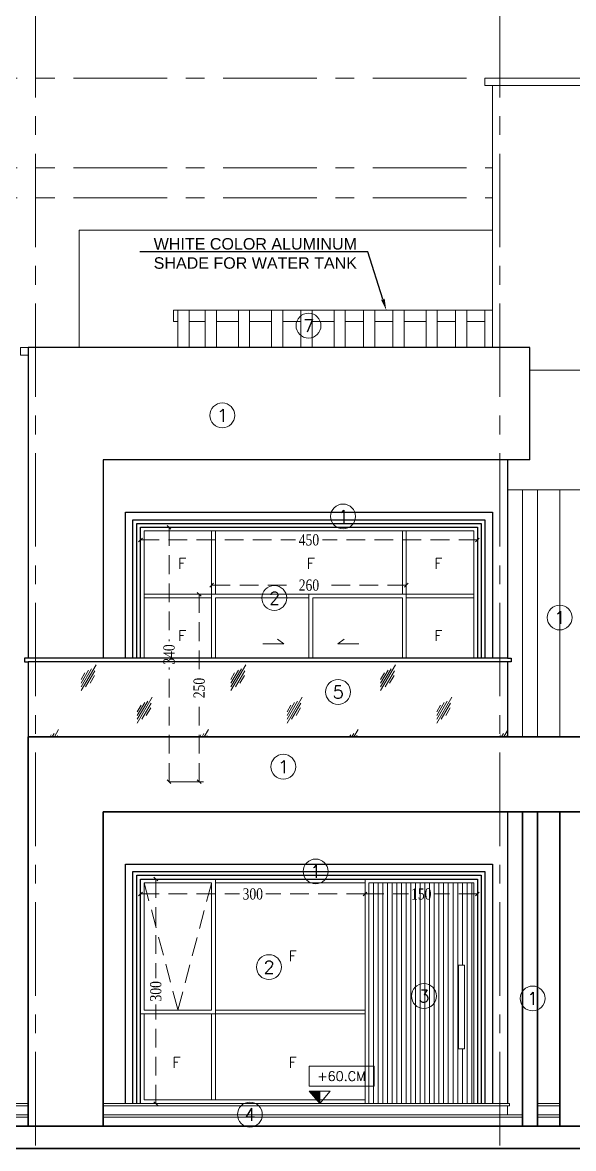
# Model space of a CAD drawing. Header units: inches. Extents: x -114 to 635, y -137 to 57.
# Drawn here: x 292.12 to 299.48, y 13.87 to 28.92 of the extents above; entities that cross this region are included whole.
import ezdxf
from ezdxf import colors
from ezdxf.entities.mleader import LeaderData, LeaderLine
from ezdxf.enums import TextEntityAlignment as Align
from ezdxf.math import Vec2, Vec3
from ezdxf.xclip import XClip

# ---------------------------------------------------------------- set-up
doc = ezdxf.new("R2010")
doc.units = ezdxf.units.IN
doc.header["$MEASUREMENT"] = 0
doc.header["$XCLIPFRAME"] = 2
doc.header["$PDMODE"] = 98
for name, pattern in [('CENTER', [2, 1.25, -0.25, 0.25, -0.25]), ('CENTERX2', [4, 2.5, -0.5, 0.5, -0.5]), ('DASHED2', [0.375, 0.25, -0.125])]:
    doc.linetypes.add(name, pattern=pattern)
doc.layers.get('0').update_dxf_attribs({"lineweight": 5})
doc.layers.get('Defpoints').update_dxf_attribs({"lineweight": 5})
for name, color, linetype, lineweight in [('A-ELEV DOOR', 30, 'Continuous', 9), ('A-FIN TAG', 1, 'Continuous', 9), ('A-LEVEL TEXT', 3, 'Continuous', 5), ('A-text', 111, 'Continuous', 5), ('DETAILS DIMENSION', 15, 'Continuous', 5), ('dim', 1, 'Continuous', 9), ('ELEVATION 00', 7, 'Continuous', 30), ('ELEVATION 01', 4, 'Continuous', 25), ('ELEVATION 02', 3, 'Continuous', 18), ('ELEVATION WINDOW', 5, 'Continuous', 5), ('ELEVATION05', 15, 'Continuous', 9), ('HATCH', 15, 'Continuous', 0), ('LEVEL SYMBOL', 8, 'Continuous', 5), ('LEVELS', 251, 'Continuous', 5), ('STAIR', 1, 'Continuous', 5)]:
    doc.layers.add(name, color=color, linetype=linetype, lineweight=lineweight)
doc.layers.add('AXIES', color=7, linetype='CENTER', lineweight=0, true_color=0x949596)
doc.styles.add('COMP', font='complex_.ttf')
doc.styles.add('ROMANS', font='romans.shx', dxfattribs={"width": 0.7})
doc.styles.add('ST', font='times.ttf', dxfattribs={"width": 0.8})
doc.styles.get("Standard").update_dxf_attribs({"font": 'arial.ttf'})
doc.styles.add('TEXTN', font='arial.ttf', dxfattribs={"height": 0.2})
doc.styles.add('TEXTS', font='arial.ttf', dxfattribs={"width": 0.8})
doc.dimstyles.new('RASH PLAN', dxfattribs={"dimtxt": 0.15, "dimasz": 0.05, "dimexe": 0, "dimexo": 0.1, "dimgap": 0.05, "dimtad": 0, "dimdec": 0, "dimlfac": 100, "dimzin": 0, "dimdsep": 46, "dimtxsty": 'ST', "dimblk": 'OBLIQUE', "dimcen": 0.09, "dimclrd": 200, "dimclre": 6, "dimclrt": 1, "dimadec": 0, "dimazin": 0, "dimtfac": 1, "dimtdec": 0, "dimtmove": 1, "dimatfit": 3, "dimldrblk": 'OBLIQUE', "dimfxl": 0, "dimtolj": 1, "dimtzin": 0, "dimlwd": -1, "dimlwe": -1, "dimarcsym": 0})

# ---------------------------------------------------------------- blocks, each defined once
blk = doc.blocks.new('_Oblique')
at = {"color": 0, "lineweight": -2}
blk.add_line((-0.5, -0.5), (0.5, 0.5), dxfattribs=at)
blk = doc.blocks.new('*D829')
at = {"layer": 'Defpoints', "color": 0, "transparency": 16777216}
for p in [(293.695, 17.474), (293.9, 17.474), (293.695, 14.474)]:
    blk.add_point(p, dxfattribs=at)
at = {"layer": 'dim', "color": 6, "transparency": 16777216}
for p, q in [((293.795, 17.474), (293.9, 17.474)), ((293.795, 14.474), (293.9, 14.474))]:
    blk.add_line(p, q, dxfattribs=at)
at = {"layer": 'dim', "color": 200, "linetype": 'DASHED2', "transparency": 16777216}
for p, q in [((293.9, 17.474), (293.9, 16.15)), ((293.9, 14.474), (293.9, 15.798))]:
    blk.add_line(p, q, dxfattribs=at)
at = {"layer": 'dim', "color": 200, "transparency": 16777216, "xscale": 0.05, "yscale": 0.05, "zscale": 0.05}
for p, rotation in [((293.9, 17.474), 90), ((293.9, 14.474), 270)]:
    blk.add_blockref('_Oblique', p, dxfattribs=dict(at, rotation=rotation))
at = {"layer": 'dim', "color": 1, "transparency": 16777216, "insert": (293.9, 15.974), "char_height": 0.15, "attachment_point": 5, "rotation": 90, "style": 'ST'}
blk.add_mtext('\\A1;300', dxfattribs=at)
blk = doc.blocks.new('*D830')
at = {"layer": 'Defpoints', "color": 0, "transparency": 16777216}
for p in [(293.695, 17.474), (296.695, 17.474), (296.695, 17.274)]:
    blk.add_point(p, dxfattribs=at)
at = {"layer": 'dim', "color": 6, "transparency": 16777216}
for p, q in [((293.695, 17.374), (293.695, 17.274)), ((296.695, 17.374), (296.695, 17.274))]:
    blk.add_line(p, q, dxfattribs=at)
at = {"layer": 'dim', "color": 200, "linetype": 'DASHED2', "transparency": 16777216}
for p, q in [((293.695, 17.274), (295.019, 17.274)), ((296.695, 17.274), (295.371, 17.274))]:
    blk.add_line(p, q, dxfattribs=at)
at = {"layer": 'dim', "color": 200, "transparency": 16777216, "xscale": 0.05, "yscale": 0.05, "zscale": 0.05, "rotation": 180}
blk.add_blockref('_Oblique', (293.695, 17.274), dxfattribs=at)
at = {"layer": 'dim', "color": 200, "transparency": 16777216, "xscale": 0.05, "yscale": 0.05, "zscale": 0.05}
blk.add_blockref('_Oblique', (296.695, 17.274), dxfattribs=at)
at = {"layer": 'dim', "color": 1, "transparency": 16777216, "insert": (295.195, 17.274), "char_height": 0.15, "attachment_point": 5, "style": 'ST'}
blk.add_mtext('\\A1;300', dxfattribs=at)
blk = doc.blocks.new('*D831')
at = {"layer": 'Defpoints', "color": 0, "transparency": 16777216}
for p in [(296.695, 17.474), (298.195, 17.474), (298.195, 17.274)]:
    blk.add_point(p, dxfattribs=at)
at = {"layer": 'dim', "color": 6, "transparency": 16777216}
for p, q in [((296.695, 17.374), (296.695, 17.274)), ((298.195, 17.374), (298.195, 17.274))]:
    blk.add_line(p, q, dxfattribs=at)
at = {"layer": 'dim', "color": 200, "linetype": 'DASHED2', "transparency": 16777216}
for p, q in [((296.695, 17.274), (297.276, 17.274)), ((298.195, 17.274), (297.615, 17.274))]:
    blk.add_line(p, q, dxfattribs=at)
at = {"layer": 'dim', "color": 200, "transparency": 16777216, "xscale": 0.05, "yscale": 0.05, "zscale": 0.05, "rotation": 180}
blk.add_blockref('_Oblique', (296.695, 17.274), dxfattribs=at)
at = {"layer": 'dim', "color": 200, "transparency": 16777216, "xscale": 0.05, "yscale": 0.05, "zscale": 0.05}
blk.add_blockref('_Oblique', (298.195, 17.274), dxfattribs=at)
at = {"layer": 'dim', "color": 1, "transparency": 16777216, "insert": (297.445, 17.274), "char_height": 0.15, "attachment_point": 5, "style": 'ST'}
blk.add_mtext('\\A1;150', dxfattribs=at)
blk = doc.blocks.new('*D832')
at = {"layer": 'Defpoints', "color": 0, "transparency": 16777216}
for p in [(293.695, 22.174), (298.195, 22.174), (298.195, 22.005)]:
    blk.add_point(p, dxfattribs=at)
at = {"layer": 'dim', "color": 6, "transparency": 16777216}
for p, q in [((293.695, 22.074), (293.695, 22.005)), ((298.195, 22.074), (298.195, 22.005))]:
    blk.add_line(p, q, dxfattribs=at)
at = {"layer": 'dim', "color": 200, "linetype": 'DASHED2', "transparency": 16777216}
for p, q in [((293.695, 22.005), (295.767, 22.005)), ((298.195, 22.005), (296.124, 22.005))]:
    blk.add_line(p, q, dxfattribs=at)
at = {"layer": 'dim', "color": 200, "transparency": 16777216, "xscale": 0.05, "yscale": 0.05, "zscale": 0.05, "rotation": 180}
blk.add_blockref('_Oblique', (293.695, 22.005), dxfattribs=at)
at = {"layer": 'dim', "color": 200, "transparency": 16777216, "xscale": 0.05, "yscale": 0.05, "zscale": 0.05}
blk.add_blockref('_Oblique', (298.195, 22.005), dxfattribs=at)
at = {"layer": 'dim', "color": 1, "transparency": 16777216, "insert": (295.945, 22.005), "char_height": 0.15, "attachment_point": 5, "style": 'ST'}
blk.add_mtext('\\A1;450', dxfattribs=at)
blk = doc.blocks.new('*D833')
at = {"layer": 'Defpoints', "color": 0, "transparency": 16777216}
for p in [(293.695, 22.174), (294.077, 18.774), (294.638, 18.774)]:
    blk.add_point(p, dxfattribs=at)
at = {"layer": 'dim', "color": 6, "transparency": 16777216}
for p, q in [((293.795, 22.174), (294.077, 22.174)), ((294.538, 18.774), (294.077, 18.774))]:
    blk.add_line(p, q, dxfattribs=at)
at = {"layer": 'dim', "color": 200, "linetype": 'DASHED2', "transparency": 16777216}
for p, q in [((294.077, 22.174), (294.077, 20.65)), ((294.077, 18.774), (294.077, 20.298))]:
    blk.add_line(p, q, dxfattribs=at)
at = {"layer": 'dim', "color": 200, "transparency": 16777216, "xscale": 0.05, "yscale": 0.05, "zscale": 0.05}
for p, rotation in [((294.077, 22.174), 90), ((294.077, 18.774), 270)]:
    blk.add_blockref('_Oblique', p, dxfattribs=dict(at, rotation=rotation))
at = {"layer": 'dim', "color": 1, "transparency": 16777216, "insert": (294.077, 20.474), "char_height": 0.15, "attachment_point": 5, "rotation": 90, "style": 'ST'}
blk.add_mtext('\\A1;340', dxfattribs=at)
blk = doc.blocks.new('*D834')
at = {"layer": 'Defpoints', "color": 0, "transparency": 16777216}
for p in [(297.245, 21.4), (294.645, 21.279), (297.245, 21.279)]:
    blk.add_point(p, dxfattribs=at)
at = {"layer": 'dim', "color": 6, "transparency": 16777216}
for p, q in [((294.645, 21.379), (294.645, 21.4)), ((297.245, 21.379), (297.245, 21.4))]:
    blk.add_line(p, q, dxfattribs=at)
at = {"layer": 'dim', "color": 200, "linetype": 'DASHED2', "transparency": 16777216}
for p, q in [((294.645, 21.4), (295.767, 21.4)), ((297.245, 21.4), (296.123, 21.4))]:
    blk.add_line(p, q, dxfattribs=at)
at = {"layer": 'dim', "color": 200, "transparency": 16777216, "xscale": 0.05, "yscale": 0.05, "zscale": 0.05, "rotation": 180}
blk.add_blockref('_Oblique', (294.645, 21.4), dxfattribs=at)
at = {"layer": 'dim', "color": 200, "transparency": 16777216, "xscale": 0.05, "yscale": 0.05, "zscale": 0.05}
blk.add_blockref('_Oblique', (297.245, 21.4), dxfattribs=at)
at = {"layer": 'dim', "color": 1, "transparency": 16777216, "insert": (295.945, 21.4), "char_height": 0.15, "attachment_point": 5, "style": 'ST'}
blk.add_mtext('\\A1;260', dxfattribs=at)
blk = doc.blocks.new('FINISHING TAG')
at = {"color": 1}
blk.add_circle((0, 0), 295, dxfattribs=at)
at = {"color": 3, "style": 'COMP'}
blk.add_attdef('0', text='', height=250, dxfattribs=at).set_placement((4, -2), align=Align.MIDDLE)
blk = doc.blocks.new('A$C8d1bce7f')
at = {"layer": 'HATCH'}
for points in [[(-5.867, 1.85), (-5.867, 2), (-3.459, 2)], [(-5.82, 0), (-5.82, 2), (-5.67, 2), (-5.67, 0)], [(-5.427, 0), (-5.427, 2), (-5.277, 2), (-5.277, 0)], [(-5.034, 0), (-5.034, 2), (-4.884, 2), (-4.884, 0)], [(-4.642, 0), (-4.642, 2), (-4.492, 2), (-4.492, 0)], [(-4.249, 0), (-4.249, 2), (-4.099, 2), (-4.099, 0)], [(-3.856, 0), (-3.856, 2), (-3.706, 2), (-3.706, 0)], [(0.06, 1.85), (0.06, 2), (-3.706, 2)], [(-3.464, 0), (-3.464, 2), (-3.314, 2), (-3.314, 0)], [(-3.021, 0), (-3.021, 2), (-2.871, 2), (-2.871, 0)], [(-2.628, 0), (-2.628, 2), (-2.478, 2), (-2.478, 0)], [(-2.235, 0), (-2.235, 2), (-2.085, 2), (-2.085, 0)], [(-1.793, 0), (-1.793, 2), (-1.643, 2), (-1.643, 0)], [(-1.4, 0), (-1.4, 2), (-1.25, 2), (-1.25, 0)], [(-0.957, 0), (-0.957, 2), (-0.807, 2), (-0.807, 0)], [(-0.515, 0), (-0.515, 2), (-0.365, 2), (-0.365, 0)], [(-0.15, 0), (-0.15, 2), (0, 2), (0, 0)], [(-5.867, 1.85), (-5.82, 1.85)], [(-5.67, 1.85), (-5.427, 1.85)], [(-5.277, 1.85), (-5.034, 1.85)], [(-4.884, 1.85), (-4.642, 1.85)], [(-4.492, 1.85), (-4.249, 1.85)], [(-4.099, 1.85), (-3.856, 1.85)], [(-3.464, 1.85), (-3.706, 1.85)], [(-3.464, 1.85), (-3.7, 1.85)], [(-3.021, 1.85), (-3.314, 1.85)], [(-2.628, 1.85), (-2.871, 1.85)], [(-2.235, 1.85), (-2.478, 1.85)], [(-1.793, 1.85), (-2.085, 1.85)], [(-1.4, 1.85), (-1.643, 1.85)], [(-0.957, 1.85), (-1.25, 1.85)], [(-0.515, 1.85), (-0.807, 1.85)], [(-0.15, 1.85), (-0.365, 1.85)], [(0.06, 1.85), (0, 1.85)]]:
    blk.add_lwpolyline(points, dxfattribs=at)
blk = doc.blocks.new('TAG-ELE-LVL')
at = {"layer": 'LEVEL SYMBOL'}
for p, q in [((-0.21, 0.35), (-0.21, 0.75)), ((-0.21, 0.75), (1.09, 0.75)), ((1.09, 0.35), (1.09, 0.75)), ((-0.21, 0.35), (1.09, 0.35)), ((0, 0), (0, 0.25))]:
    blk.add_line(p, q, dxfattribs=at)
blk.add_lwpolyline([(0, 0), (0.21, 0.25), (-0.21, 0.25)], close=True, dxfattribs=at)
blk.add_solid([(-0.21, 0.25), (0, 0), (0, 0.25)], dxfattribs=at)
at = {"layer": 'LEVEL SYMBOL', "style": 'TEXTN', "width": 0.75}
blk.add_attdef('-', (0.361, 0.07), '', height=0.175, dxfattribs=at)
at = {"layer": 'LEVELS', "color": 1, "style": 'TEXTS', "width": 0.75}
blk.add_attdef('FLOOR-NAME', text='', height=0.25, dxfattribs=at).set_placement((-0.21, 0.8), align=Align.BOTTOM_LEFT)
blk.add_attdef('LVL', text='', height=0.225, dxfattribs=at).set_placement((0.44, 0.55), align=Align.MIDDLE_CENTER)
blk = doc.blocks.new('*D961')
at = {"layer": 'Defpoints', "color": 0, "transparency": 16777216}
for p in [(294.645, 21.279), (294.479, 18.774), (294.638, 18.774)]:
    blk.add_point(p, dxfattribs=at)
at = {"layer": 'DETAILS DIMENSION', "color": 6, "transparency": 16777216}
for p, q in [((294.545, 21.279), (294.479, 21.279)), ((294.538, 18.774), (294.479, 18.774))]:
    blk.add_line(p, q, dxfattribs=at)
at = {"layer": 'DETAILS DIMENSION', "color": 200, "linetype": 'DASHED2', "transparency": 16777216}
for p, q in [((294.479, 21.279), (294.479, 20.204)), ((294.479, 18.774), (294.479, 19.849))]:
    blk.add_line(p, q, dxfattribs=at)
at = {"layer": 'DETAILS DIMENSION', "color": 200, "transparency": 16777216, "xscale": 0.05, "yscale": 0.05, "zscale": 0.05}
for p, rotation in [((294.479, 21.279), 90), ((294.479, 18.774), 270)]:
    blk.add_blockref('_Oblique', p, dxfattribs=dict(at, rotation=rotation))
at = {"layer": 'DETAILS DIMENSION', "color": 1, "transparency": 16777216, "insert": (294.479, 20.026), "char_height": 0.15, "attachment_point": 5, "rotation": 90, "style": 'ST'}
blk.add_mtext('\\A1;250', dxfattribs=at)

msp = doc.modelspace()

# ---------------------------------------------------------------- hatches: boundary and pattern name
at = {"layer": 'A-ELEV DOOR'}
h = msp.add_hatch(dxfattribs=at)
h.set_pattern_fill('ANSI31', color=256, scale=0.5, angle=45)
h.set_pattern_definition([(90, (50.99357, -594.440055), (-0.0625, 0), [])])
h.paths.add_polyline_path([(297.944, 16.325), (298.023, 16.325), (298.023, 15.207), (297.944, 15.207)], flags=16)
h.paths.add_polyline_path([(298.145, 17.424), (298.145, 14.474), (296.745, 14.474), (296.745, 17.424)])
at = {"layer": 'ELEVATION WINDOW'}
h = msp.add_hatch(dxfattribs=at)
h.set_pattern_fill('GLASS_X', color=256, pattern_type=2)
h.set_pattern_definition([(60, (-361.8401, -474.8976), (-0.749978, 0.433), [0.28, -0.72]), (60, (-361.7201, -474.8476), (-0.749978, 0.433), [0.12, -0.88]), (60, (-361.8401, -474.8476), (-0.749978, 0.433), [0.2, -0.8]), (60, (-361.7801, -474.8976), (-0.749978, 0.433), [0.25, -0.75]), (60, (-361.8401, -474.9476), (-0.749978, 0.433), [0.4, -0.6]), (60, (-361.8401, -474.7976), (-0.749978, 0.433), [0.1, -0.9])])
h.paths.add_polyline_path([(298.595, 19.374), (298.595, 20.374), (292.195, 20.374), (292.195, 19.374)])

# ---------------------------------------------------------------- linework, layer by layer
at = {"layer": 'A-ELEV DOOR'}
for points in [[(298.145, 14.474), (296.745, 14.474), (296.745, 17.424), (298.145, 17.424)], [(297.944, 16.325), (298.023, 16.325), (298.023, 15.207), (297.944, 15.207)]]:
    msp.add_lwpolyline(points, close=True, dxfattribs=at)
at = {"layer": 'AXIES', "linetype": 'CENTERX2', "ltscale": 0.5}
for p, q in [((292.295, 31.165), (292.295, 13.874)), ((298.495, 31.165), (298.495, 13.874)), ((288.8, 28.174), (298.294, 28.174)), ((288.8, 26.974), (298.394, 26.974)), ((288.8, 26.574), (298.394, 26.574))]:
    msp.add_line(p, q, dxfattribs=at)
at = {"layer": 'ELEVATION 00'}
for p, q in [((299.995, 18.374), (293.195, 18.374)), ((293.195, 18.374), (293.195, 14.174)), ((298.795, 18.374), (298.795, 14.174)), ((298.995, 18.374), (298.995, 14.174)), ((299.295, 18.374), (299.295, 14.174)), ((289.419, 14.174), (318.761, 14.174)), ((285.08, 13.874), (320.521, 13.874))]:
    msp.add_line(p, q, dxfattribs=at)
for points in [[(299.995, 19.374), (292.195, 19.374)], [(292.195, 19.374), (292.195, 14.174)]]:
    msp.add_lwpolyline(points, dxfattribs=at)
at = {"layer": 'ELEVATION 01'}
for p, q in [((298.895, 23.074), (298.895, 24.575)), ((298.895, 23.074), (293.195, 23.074)), ((293.195, 23.074), (293.195, 20.424)), ((298.595, 23.074), (298.595, 20.424)), ((298.595, 20.424), (292.195, 20.424)), ((298.595, 20.374), (292.195, 20.374)), ((298.595, 20.374), (298.595, 19.374)), ((298.595, 18.374), (298.595, 14.474))]:
    msp.add_line(p, q, dxfattribs=at)
for points in [[(298.895, 24.575), (292.195, 24.575)], [(292.195, 24.575), (292.195, 20.424)], [(293.495, 20.424), (293.495, 22.374), (298.395, 22.374), (298.395, 20.424)], [(293.595, 20.424), (293.595, 22.274), (298.295, 22.274), (298.295, 20.424)], [(293.645, 20.424), (293.645, 22.224), (298.245, 22.224), (298.245, 20.424)], [(293.695, 20.424), (293.695, 22.174), (298.195, 22.174), (298.195, 20.424)], [(292.195, 20.424), (292.145, 20.424), (292.145, 20.374), (292.195, 20.374)], [(292.195, 20.374), (292.195, 19.374)], [(298.595, 20.424), (298.645, 20.424), (298.645, 20.374), (298.595, 20.374)], [(293.495, 14.474), (293.495, 17.674), (298.395, 17.674), (298.395, 14.474)], [(293.595, 14.474), (293.595, 17.574), (298.295, 17.574), (298.295, 14.474)], [(293.645, 14.474), (293.645, 17.524), (298.245, 17.524), (298.245, 14.474)], [(293.695, 14.474), (293.695, 17.474), (298.195, 17.474), (298.195, 14.474)]]:
    msp.add_lwpolyline(points, dxfattribs=at)
at = {"layer": 'ELEVATION 02'}
msp.add_line((299.295, 22.674), (299.295, 19.374), dxfattribs=at)
for points in [[(292.195, 24.575), (292.095, 24.575), (292.095, 24.475), (292.195, 24.475)], [(298.895, 24.274), (308.995, 24.274)], [(298.595, 22.674), (307.995, 22.674), (307.995, 14.474)], [(298.795, 19.374), (298.795, 22.674)], [(298.995, 22.674), (298.995, 19.374)], [(298.995, 14.474), (298.995, 14.474)]]:
    msp.add_lwpolyline(points, dxfattribs=at)
at = {"layer": 'ELEVATION WINDOW'}
for p, q in [((293.745, 22.124), (294.695, 22.124)), ((294.695, 22.124), (296.795, 22.124)), ((294.695, 21.279), (294.695, 22.124)), ((297.195, 21.279), (297.195, 22.124)), ((298.145, 21.279), (293.745, 21.279)), ((294.645, 21.229), (293.745, 21.229)), ((294.695, 20.424), (294.695, 21.229)), ((295.945, 21.229), (294.695, 21.229)), ((295.945, 21.279), (295.945, 20.424)), ((297.195, 21.229), (295.995, 21.229)), ((295.995, 21.229), (295.995, 20.424)), ((297.195, 20.424), (297.195, 21.229)), ((298.145, 21.229), (297.245, 21.229)), ((294.695, 14.524), (294.695, 17.474)), ((293.745, 17.424), (294.645, 17.424)), ((294.695, 17.424), (296.695, 17.424)), ((296.695, 15.674), (293.695, 15.674)), ((294.645, 15.724), (293.745, 15.724)), ((296.695, 15.724), (294.695, 15.724))]:
    msp.add_line(p, q, dxfattribs=at)
for points in [[(293.745, 20.424), (293.745, 22.124)], [(294.645, 20.424), (294.645, 22.124)], [(296.795, 22.124), (298.145, 22.124), (298.145, 20.424)], [(297.245, 20.424), (297.245, 22.124)], [(295.327, 20.616), (295.61, 20.616), (295.524, 20.677)], [(296.613, 20.616), (296.331, 20.616), (296.416, 20.677)], [(294.645, 17.474), (294.645, 17.474), (298.145, 17.474)], [(296.695, 14.474), (296.695, 17.474), (298.145, 17.474)], [(293.745, 15.724), (293.745, 17.424)], [(294.645, 15.724), (294.645, 17.424)], [(293.745, 14.524), (293.745, 15.674)], [(294.645, 14.524), (294.645, 15.674)], [(296.695, 14.524), (293.745, 14.524)]]:
    msp.add_lwpolyline(points, dxfattribs=at)
at = {"layer": 'ELEVATION WINDOW', "linetype": 'DASHED2'}
msp.add_lwpolyline([(293.745, 17.424), (294.195, 15.724), (294.645, 17.424)], dxfattribs=at)
at = {"layer": 'ELEVATION05'}
msp.add_line((298.394, 28.074), (304.195, 28.074), dxfattribs=at)
for points in [[(298.394, 28.174), (298.294, 28.174), (298.294, 28.074), (298.394, 28.074)], [(298.394, 28.174), (304.195, 28.174)], [(298.394, 24.575), (298.394, 28.074)]]:
    msp.add_lwpolyline(points, dxfattribs=at)
at = {"layer": 'STAIR'}
for p, q in [((290.87, 14.444), (292.195, 14.444)), ((298.595, 14.444), (293.195, 14.444)), ((298.595, 14.474), (298.625, 14.474)), ((298.625, 14.444), (298.595, 14.444)), ((298.995, 14.474), (299.295, 14.474)), ((299.295, 14.444), (298.995, 14.444)), ((290.846, 14.294), (292.195, 14.294)), ((298.595, 14.294), (293.195, 14.294)), ((298.795, 14.294), (298.595, 14.294)), ((299.295, 14.294), (298.995, 14.294))]:
    msp.add_line(p, q, dxfattribs=at)
for points in [[(290.874, 14.474), (292.195, 14.474)], [(298.595, 14.474), (293.195, 14.474)], [(298.595, 14.324), (298.595, 14.444), (298.625, 14.444), (298.625, 14.474), (298.595, 14.474)], [(290.85, 14.324), (292.195, 14.324)], [(298.595, 14.324), (293.195, 14.324)], [(298.795, 14.324), (298.595, 14.324)], [(299.295, 14.324), (298.995, 14.324)]]:
    msp.add_lwpolyline(points, dxfattribs=at)

# ---------------------------------------------------------------- block references
at = {"layer": 'A-FIN TAG'}
ref = msp.add_blockref('FINISHING TAG', (295.939, 24.868), dxfattribs=dict(at, xscale=0.0005631999999877735, yscale=0.0005631999999877735, zscale=0.0005631999999877735))
ref.add_attrib('0', '7', dxfattribs={"layer": '0', "color": 3, "height": 0.169, "style": 'COMP'}).set_placement((295.942, 24.867), align=Align.MIDDLE)
ref = msp.add_blockref('FINISHING TAG', (294.788, 23.669), dxfattribs=dict(at, xscale=0.0005631999999877735, yscale=0.0005631999999877735, zscale=0.0005631999999877735))
ref.add_attrib('0', '1', dxfattribs={"layer": '0', "color": 3, "height": 0.169, "style": 'COMP'}).set_placement((294.79, 23.668), align=Align.MIDDLE)
ref = msp.add_blockref('FINISHING TAG', (296.401, 22.318), dxfattribs=dict(at, xscale=0.0005631999999877735, yscale=0.0005631999999877735, zscale=0.0005631999999877735))
ref.add_attrib('0', '1', dxfattribs={"layer": '0', "color": 3, "height": 0.169, "style": 'COMP'}).set_placement((296.403, 22.317), align=Align.MIDDLE)
ref = msp.add_blockref('FINISHING TAG', (295.482, 21.229), dxfattribs=dict(at, xscale=0.0005631999999877735, yscale=0.0005631999999877735, zscale=0.0005631999999877735))
ref.add_attrib('0', '2', dxfattribs={"layer": '0', "color": 3, "height": 0.169, "style": 'COMP'}).set_placement((295.485, 21.228), align=Align.MIDDLE)
ref = msp.add_blockref('FINISHING TAG', (299.293, 20.968), dxfattribs=dict(at, xscale=0.0005631999999877735, yscale=0.0005631999999877735, zscale=0.0005631999999877735))
ref.add_attrib('0', '1', dxfattribs={"layer": '0', "color": 3, "height": 0.169, "style": 'COMP'}).set_placement((299.295, 20.967), align=Align.MIDDLE)
ref = msp.add_blockref('FINISHING TAG', (296.334, 19.974), dxfattribs=dict(at, xscale=0.0005631999999877735, yscale=0.0005631999999877735, zscale=0.0005631999999877735))
ref.add_attrib('0', '5', dxfattribs={"layer": '0', "color": 3, "height": 0.169, "style": 'COMP'}).set_placement((296.336, 19.972), align=Align.MIDDLE)
ref = msp.add_blockref('FINISHING TAG', (295.603, 18.974), dxfattribs=dict(at, xscale=0.0005631999999877735, yscale=0.0005631999999877735, zscale=0.0005631999999877735))
ref.add_attrib('0', '1', dxfattribs={"layer": '0', "color": 3, "height": 0.169, "style": 'COMP'}).set_placement((295.605, 18.973), align=Align.MIDDLE)
ref = msp.add_blockref('FINISHING TAG', (296.034, 17.575), dxfattribs=dict(at, xscale=0.0005631999999877735, yscale=0.0005631999999877735, zscale=0.0005631999999877735))
ref.add_attrib('0', '1', dxfattribs={"layer": '0', "color": 3, "height": 0.169, "style": 'COMP'}).set_placement((296.036, 17.574), align=Align.MIDDLE)
ref = msp.add_blockref('FINISHING TAG', (295.41, 16.297), dxfattribs=dict(at, xscale=0.0005631999999877735, yscale=0.0005631999999877735, zscale=0.0005631999999877735))
ref.add_attrib('0', '2', dxfattribs={"layer": '0', "color": 3, "height": 0.169, "style": 'COMP'}).set_placement((295.413, 16.296), align=Align.MIDDLE)
ref = msp.add_blockref('FINISHING TAG', (297.48, 15.91), dxfattribs=dict(at, xscale=0.0005631999999877735, yscale=0.0005631999999877735, zscale=0.0005631999999877735))
ref.add_attrib('0', '3', dxfattribs={"layer": '0', "color": 3, "height": 0.169, "style": 'COMP'}).set_placement((297.482, 15.909), align=Align.MIDDLE)
ref = msp.add_blockref('FINISHING TAG', (298.931, 15.878), dxfattribs=dict(at, xscale=0.0005631999999877735, yscale=0.0005631999999877735, zscale=0.0005631999999877735))
ref.add_attrib('0', '1', dxfattribs={"layer": '0', "color": 3, "height": 0.169, "style": 'COMP'}).set_placement((298.933, 15.877), align=Align.MIDDLE)
ref = msp.add_blockref('FINISHING TAG', (295.156, 14.327), dxfattribs=dict(at, xscale=0.0005631999999877735, yscale=0.0005631999999877735, zscale=0.0005631999999877735))
ref.add_attrib('0', '4', dxfattribs={"layer": '0', "color": 3, "height": 0.169, "style": 'COMP'}).set_placement((295.158, 14.326), align=Align.MIDDLE)
at = {"layer": 'A-text'}
ref = msp.add_blockref('A$C8d1bce7f', (294.195, 23.074), dxfattribs=dict(at, xscale=-1))
XClip(ref).set_block_clipping_path([(-4.199, 1.5008688683), (1.3194875543, 3.0707055923)])
at = {"layer": 'LEVEL SYMBOL'}
ref = msp.add_blockref('TAG-ELE-LVL', (296.089, 14.474, 1044.366), dxfattribs=dict(at, xscale=0.6652799999999388, yscale=0.6652799999999388, zscale=0.6652799999999388))
ref.add_attrib('LVL', '+60.CM', dxfattribs={"layer": 'A-LEVEL TEXT', "height": 0.125, "style": 'ROMANS'}).set_placement((296.379, 14.84, 1044.366), align=Align.MIDDLE_CENTER)

# ---------------------------------------------------------------- texts
at = {"color": 3, "style": 'COMP'}
for p in [(294.252, 21.691), (295.97, 21.691), (297.672, 21.691), (294.252, 20.726), (297.672, 20.726), (295.728, 16.446, -0.238), (294.175, 15.022, -0.238), (295.728, 15.022, -0.238)]:
    msp.add_attdef('F', text='0', height=0.141, dxfattribs=at).set_placement(p, align=Align.MIDDLE)

# ---------------------------------------------------------------- dimensions: what is measured, and where the dimension line sits
at = {"layer": 'DETAILS DIMENSION'}
dim = msp.add_linear_dim(base=(294.47894, 18.77389), p1=(294.64535, 21.27888), p2=(294.63795, 18.77389), angle=90, dimstyle='RASH PLAN', dxfattribs=at)
dim.commit()
dim.dimension.update_dxf_attribs({"geometry": '*D961', "text_midpoint": (294.47894, 20.02639)})
at = {"layer": 'dim'}
for base, p1, p2, picture, middle in [((298.195, 22.005), (293.695, 22.174), (298.195, 22.174), '*D832', (295.945, 22.005)), ((297.245, 21.4), (294.645, 21.279), (297.245, 21.279), '*D834', (295.945, 21.4)), ((296.695, 17.274), (293.695, 17.474), (296.695, 17.474), '*D830', (295.195, 17.274)), ((298.195, 17.274), (296.695, 17.474), (298.195, 17.474), '*D831', (297.445, 17.274))]:
    dim = msp.add_linear_dim(base=base, p1=p1, p2=p2, dimstyle='RASH PLAN', dxfattribs=at)
    dim.commit()
    dim.dimension.update_dxf_attribs({"geometry": picture, "text_midpoint": middle})
for base, p1, p2, picture, middle in [((294.077, 18.774), (293.695, 22.174), (294.638, 18.774), '*D833', (294.077, 20.474)), ((293.9, 17.474), (293.695, 14.474), (293.695, 17.474), '*D829', (293.9, 15.974))]:
    dim = msp.add_linear_dim(base=base, p1=p1, p2=p2, angle=90, dimstyle='RASH PLAN', dxfattribs=at)
    dim.commit()
    dim.dimension.update_dxf_attribs({"geometry": picture, "text_midpoint": middle})

# ---------------------------------------------------------------- leaders
at = {"layer": 'A-text'}
ml = msp.add_multileader_mtext('Standard', dxfattribs=at)
ml.set_content('WHITE COLOR ALUMINUM SHADE FOR WATER TANK ', color=256)
ml.set_leader_properties()
ml.build(insert=Vec2(0, 0))
ml.multileader.update_dxf_attribs({"text_right_attachment_type": 6, "dogleg_length": 0.36, "arrow_head_size": 0.153})
ctx = ml.context
ctx.base_point, ctx.char_height, ctx.arrow_head_size, ctx.landing_gap_size, ctx.plane_origin = Vec3(293.805, 25.959), 0.1534, 0.153, 0.0767, Vec3(296.828, 26.059)
ctx.right_attachment, ctx.text_align_type = 6, 2
notes = []
notes.append((ctx, [(0, (1, 1, 0), (296.732, 25.853), (-1, 0), 0.0696, [(0, [(296.978, 25.074)], 0, [])])]))
ctx.mtext.insert, ctx.mtext.width, ctx.mtext.alignment, ctx.mtext.flow_direction = Vec3(296.586, 26.037), 2.87007, 3, 5
for ctx, leaders in notes:
    for number, flags, end, landing, length, lines in leaders:
        leader = LeaderData()
        leader.index, (leader.has_last_leader_line, leader.has_dogleg_vector, leader.attachment_direction) = number, flags
        leader.last_leader_point, leader.dogleg_vector, leader.dogleg_length = Vec3(end), Vec3(landing), length
        for number, points, colour, breaks in lines:
            line = LeaderLine()
            line.index, line.vertices, line.color, line.breaks = number, Vec3.list(points), colors.encode_raw_color(colour), breaks
            leader.lines.append(line)
        ctx.leaders.append(leader)

doc.saveas('drawing.dxf')
